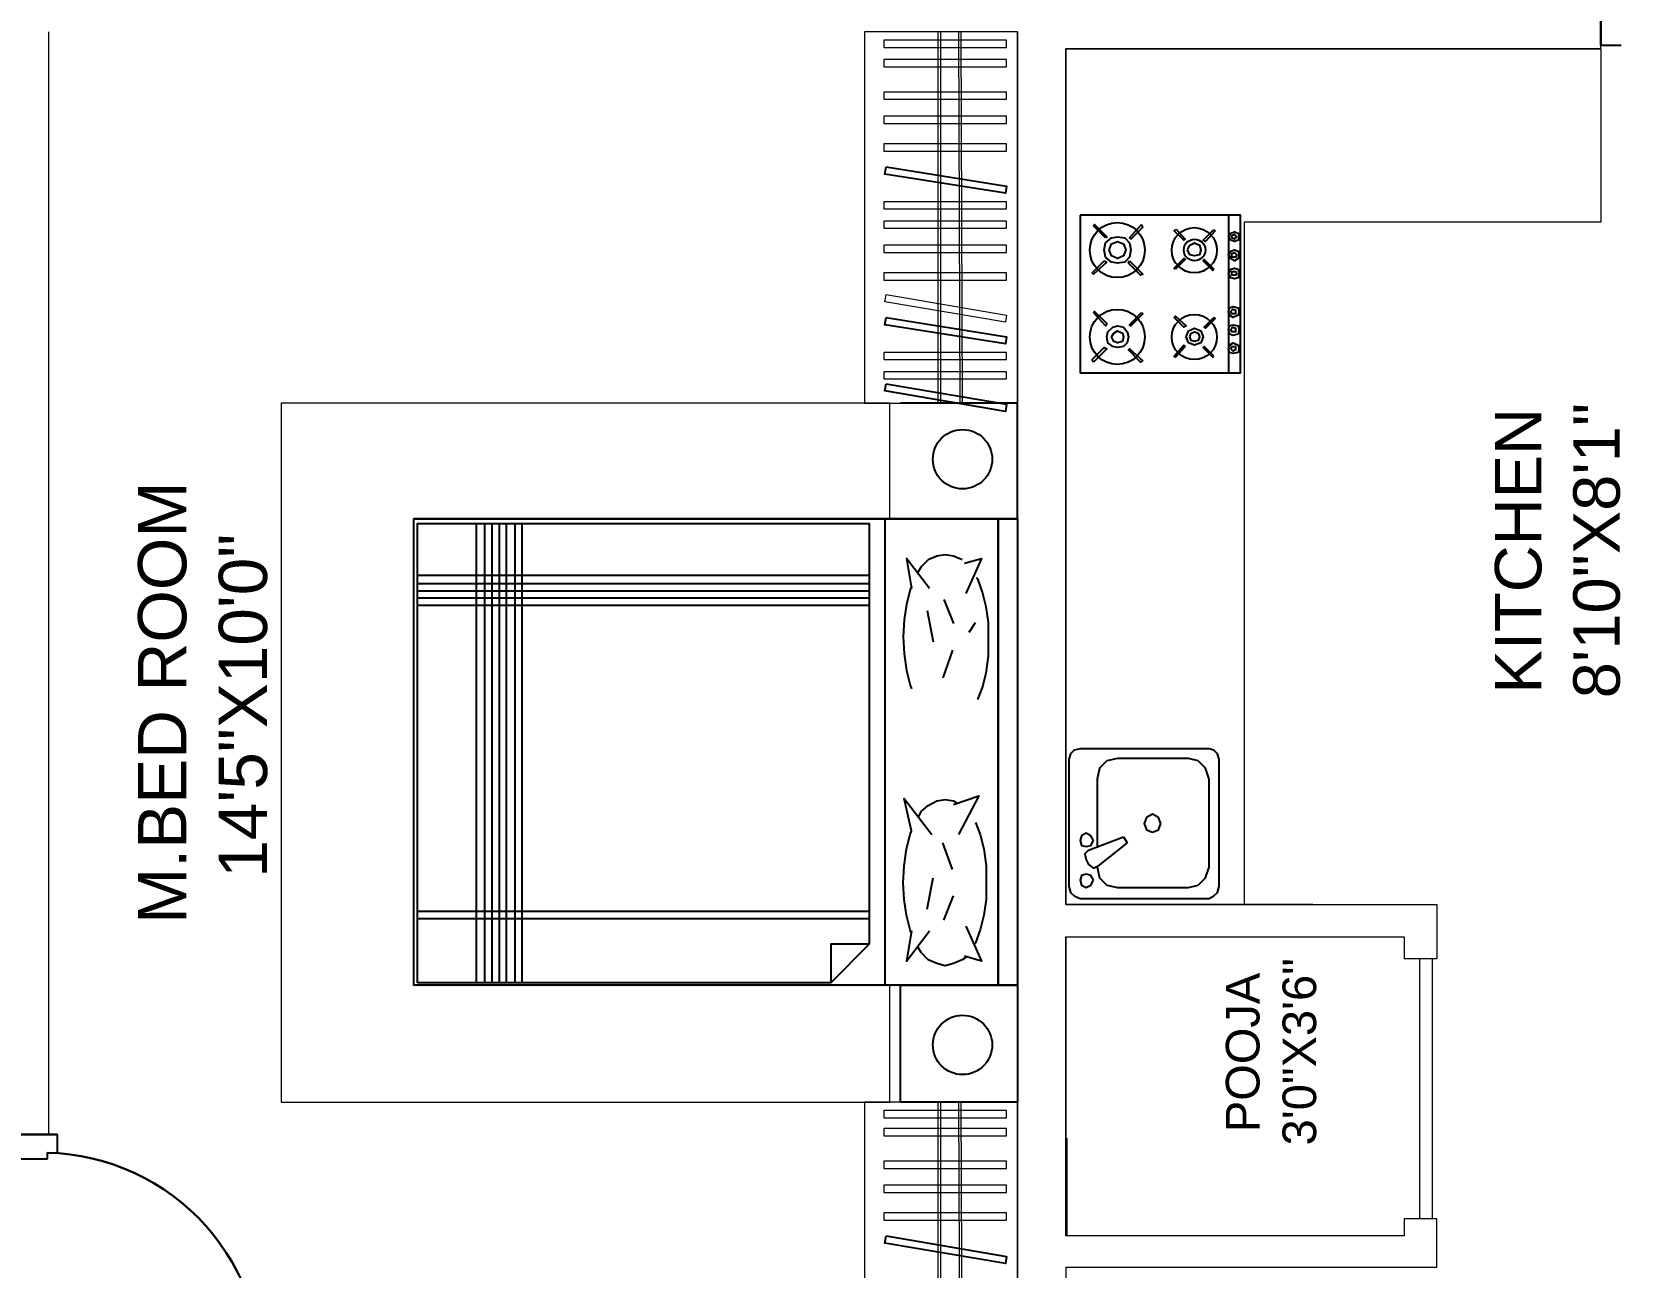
# Model space of a CAD drawing. Header units: inches. Extents: x -41599880 to -41577026, y -18110 to -4738.
# Drawn here: x -41592432 to -41587429, y -10942 to -7055 of the extents above; entities that cross this region are included whole.
import ezdxf

# ---------------------------------------------------------------- set-up
doc = ezdxf.new("R2010")
doc.units = ezdxf.units.IN
doc.header["$MEASUREMENT"] = 0
for name, color, linetype in [('PDF_Geometry', 40, 'Continuous'), ('PDF_Solid Fills', 9, 'Continuous'), ('PDF_Text', 7, 'Continuous')]:
    doc.layers.add(name, color=color, linetype=linetype)
doc.styles.add('PDF Arial', font='arial.ttf')

msp = doc.modelspace()

# ---------------------------------------------------------------- linework, layer by layer
at = {"layer": 'PDF_Geometry', "color": 6, "lineweight": 18}
for points in [[(-41587493.6, -7107.9), (-41587493.6, -6956.2)], [(-41592378.5, -7054.8), (-41592378.5, -10525)], [(-41589329.2, -7054.8), (-41589329.2, -11427.7), (-41589329.2, -10434)], [(-41589177.5, -7107.9), (-41589177.5, -9800.6)], [(-41587493.6, -7107.9), (-41589177.5, -7107.9), (-41589177.5, -9800.6), (-41588009.4, -9800.6), (-41588009.4, -9971.3)], [(-41588400, -9800.6), (-41589177.5, -9800.6)], [(-41589177.5, -9903.1), (-41589177.5, -10843.6)], [(-41588111.8, -10790.5), (-41588111.8, -10843.6), (-41589177.5, -10843.6), (-41589177.5, -9903.1), (-41588111.8, -9903.1), (-41588111.8, -9971.3)], [(-41589177.5, -9914.4), (-41589177.5, -9903.1)], [(-41589177.5, -9903.1), (-41589177.5, -10843.6)], [(-41589173.7, -10536.4), (-41589173.7, -10843.6)], [(-41589177.5, -10942.2), (-41588009.4, -10942.2), (-41588009.4, -10790.5)], [(-41589177.5, -10942.2), (-41589177.5, -15846.1)]]:
    msp.add_lwpolyline(points, dxfattribs=at)
at = {"layer": 'PDF_Geometry', "color": 44, "lineweight": 25}
for points in [[(-41587493.6, -6967.6), (-41587493.6, -7096.5), (-41587429.1, -7096.5)], [(-41587493.6, -7096.5), (-41587493.6, -6967.6), (-41587444.3, -6967.6)], [(-41592351.9, -10525), (-41592499.8, -10525), (-41592499.8, -10600.9)], [(-41592499.8, -10525), (-41592351.9, -10525), (-41592351.9, -10581.9)], [(-41592499.8, -10600.9), (-41592382.3, -10600.9)], [(-41592382.3, -10600.9), (-41592382.3, -10581.9), (-41592351.9, -10581.9)]]:
    msp.add_lwpolyline(points, dxfattribs=at)
at = {"layer": 'PDF_Geometry', "color": 7, "lineweight": 18}
for points in [[(-41589329.2, -7054.8), (-41589810.9, -7054.8), (-41589810.9, -8222.9), (-41589329.2, -8222.9)], [(-41588024.5, -9971.3), (-41588024.5, -10790.5), (-41588062.5, -10790.5), (-41588062.5, -9971.3)], [(-41589329.2, -10422.6), (-41589810.9, -10422.6), (-41589810.9, -11427.7), (-41589329.2, -11427.7)]]:
    msp.add_lwpolyline(points, close=True, dxfattribs=at)
at = {"layer": 'PDF_Geometry', "color": 122, "lineweight": 13}
for points in [[(-41589750.2, -7104.1), (-41589363.3, -7104.1), (-41589363.3, -7081.3), (-41589750.2, -7081.3)], [(-41589750.2, -7267.2), (-41589363.3, -7267.2), (-41589363.3, -7244.4), (-41589750.2, -7244.4)], [(-41589750.2, -7343), (-41589363.3, -7343), (-41589363.3, -7320.3), (-41589750.2, -7320.3)], [(-41589750.2, -7673), (-41589363.3, -7673), (-41589363.3, -7650.2), (-41589750.2, -7650.2)], [(-41589750.2, -7748.8), (-41589363.3, -7748.8), (-41589363.3, -7726.1), (-41589750.2, -7726.1)], [(-41589750.2, -8147.1), (-41589363.3, -8147.1), (-41589363.3, -8124.3), (-41589750.2, -8124.3)], [(-41589750.2, -10471.9), (-41589363.3, -10471.9), (-41589363.3, -10449.2), (-41589750.2, -10449.2)], [(-41589750.2, -10631.2), (-41589363.3, -10631.2), (-41589363.3, -10608.5), (-41589750.2, -10608.5)], [(-41589750.2, -10707.1), (-41589363.3, -10707.1), (-41589363.3, -10684.3), (-41589750.2, -10684.3)]]:
    msp.add_lwpolyline(points, close=True, dxfattribs=at)
at = {"layer": 'PDF_Geometry', "color": 43, "lineweight": 13}
for points in [[(-41589579.5, -7054.8), (-41589579.5, -8222.9)], [(-41589571.9, -7054.8), (-41589571.9, -8222.9)], [(-41589515, -7054.8), (-41589511.2, -8222.9)], [(-41589507.5, -7054.8), (-41589503.7, -8222.9)], [(-41589579.5, -10422.6), (-41589579.5, -11427.7)], [(-41589571.9, -10422.6), (-41589571.9, -11427.7)], [(-41589515, -10422.6), (-41589511.2, -11427.7)], [(-41589507.5, -10422.6), (-41589503.7, -11427.7)]]:
    msp.add_lwpolyline(points, dxfattribs=at)
at = {"layer": 'PDF_Geometry', "color": 13, "lineweight": 13}
for points in [[(-41589750.2, -7164.8), (-41589363.3, -7164.8), (-41589363.3, -7142), (-41589750.2, -7142)], [(-41589750.2, -7430.3), (-41589363.3, -7430.3), (-41589363.3, -7407.5), (-41589750.2, -7407.5)], [(-41589750.2, -7612.3), (-41589363.3, -7612.3), (-41589363.3, -7589.6), (-41589750.2, -7589.6)], [(-41589750.2, -7836.1), (-41589363.3, -7836.1), (-41589363.3, -7813.3), (-41589750.2, -7813.3)], [(-41589742.6, -7881.6), (-41589363.3, -7946.1), (-41589367.1, -7968.8), (-41589746.4, -7904.3)], [(-41589750.2, -8086.4), (-41589363.3, -8086.4), (-41589363.3, -8063.6), (-41589750.2, -8063.6)], [(-41589750.2, -10528.8), (-41589363.3, -10528.8), (-41589363.3, -10506.1), (-41589750.2, -10506.1)], [(-41589750.2, -10794.3), (-41589363.3, -10794.3), (-41589363.3, -10771.6), (-41589750.2, -10771.6)]]:
    msp.add_lwpolyline(points, close=True, dxfattribs=at)
at = {"layer": 'PDF_Geometry', "color": 7, "lineweight": 18}
for points in [[(-41589177.5, -7654), (-41589177.5, -7107.9), (-41587493.6, -7107.9), (-41587493.6, -7654), (-41588616.2, -7654), (-41588616.2, -9800.6), (-41589177.5, -9800.6), (-41589177.5, -7107.9), (-41588616.2, -7107.9)], [(-41588111.8, -9971.3), (-41588009.4, -9971.3)], [(-41588009.4, -10790.5), (-41588111.8, -10790.5)]]:
    msp.add_lwpolyline(points, dxfattribs=at)
at = {"layer": 'PDF_Geometry', "color": 173, "lineweight": 25}
for points in [[(-41589742.6, -7479.6), (-41589363.3, -7540.2), (-41589367.1, -7563), (-41589746.4, -7502.3)], [(-41589742.6, -7953.6), (-41589363.3, -8014.3), (-41589367.1, -8037.1), (-41589746.4, -7976.4)], [(-41589742.6, -8162.2), (-41589363.3, -8226.7), (-41589367.1, -8249.5), (-41589746.4, -8185)], [(-41589742.6, -10843.6), (-41589363.3, -10908.1), (-41589367.1, -10930.8), (-41589746.4, -10866.4)]]:
    msp.add_lwpolyline(points, close=True, dxfattribs=at)
at = {"layer": 'PDF_Geometry', "color": 35, "lineweight": 25}
for points in [[(-41589132, -7631.3), (-41589132, -8128.1), (-41588627.6, -8128.1), (-41588627.6, -7631.3)], [(-41589056.1, -7741.3), (-41589052.3, -7718.5), (-41589033.4, -7703.3), (-41589014.4, -7699.5), (-41588991.7, -7703.3), (-41588976.5, -7718.5), (-41588972.7, -7741.3), (-41588976.5, -7764), (-41588991.7, -7779.2), (-41589014.4, -7783), (-41589033.4, -7779.2), (-41589052.3, -7764)], [(-41588711, -7676.8), (-41588707.2, -7680.6), (-41588737.6, -7714.7), (-41588745.1, -7710.9)], [(-41588665.5, -7699.5), (-41588657.9, -7688.2), (-41588646.5, -7684.4), (-41588635.2, -7688.2), (-41588631.4, -7699.5), (-41588635.2, -7710.9), (-41588646.5, -7714.7), (-41588657.9, -7710.9)], [(-41588654.1, -7699.5), (-41588654.1, -7695.7), (-41588646.5, -7692), (-41588642.7, -7695.7), (-41588638.9, -7699.5), (-41588642.7, -7703.3), (-41588646.5, -7707.1), (-41588654.1, -7703.3)], [(-41589041, -7741.3), (-41589033.4, -7722.3), (-41589014.4, -7714.7), (-41588995.5, -7722.3), (-41588987.9, -7741.3), (-41588995.5, -7760.2), (-41589014.4, -7767.8), (-41589033.4, -7760.2)], [(-41588794.4, -7741.3), (-41588786.9, -7726.1), (-41588771.7, -7718.5), (-41588756.5, -7726.1), (-41588752.7, -7741.3), (-41588756.5, -7756.4), (-41588771.7, -7760.2), (-41588786.9, -7756.4)], [(-41588665.5, -7756.4), (-41588657.9, -7745.1), (-41588646.5, -7741.3), (-41588635.2, -7745.1), (-41588631.4, -7756.4), (-41588635.2, -7767.8), (-41588646.5, -7775.4), (-41588657.9, -7767.8)], [(-41588654.1, -7756.4), (-41588654.1, -7752.6), (-41588646.5, -7748.8), (-41588642.7, -7752.6), (-41588638.9, -7756.4), (-41588642.7, -7764), (-41588646.5, -7764), (-41588654.1, -7764)], [(-41588832.4, -7801.9), (-41588836.2, -7798.1), (-41588805.8, -7767.8), (-41588802, -7771.6)], [(-41588711, -7801.9), (-41588714.8, -7805.7), (-41588745.1, -7775.4), (-41588741.3, -7771.6)], [(-41588665.5, -7817.1), (-41588657.9, -7801.9), (-41588646.5, -7798.1), (-41588635.2, -7801.9), (-41588631.4, -7817.1), (-41588635.2, -7828.5), (-41588646.5, -7832.3), (-41588657.9, -7828.5)], [(-41588654.1, -7817.1), (-41588654.1, -7809.5), (-41588646.5, -7809.5), (-41588642.7, -7809.5), (-41588638.9, -7817.1), (-41588642.7, -7820.9), (-41588646.5, -7820.9), (-41588654.1, -7820.9)], [(-41589090.3, -7938.5), (-41589086.5, -7934.7), (-41589048.5, -7972.6), (-41589052.3, -7980.2)], [(-41588938.6, -7938.5), (-41588934.8, -7942.3), (-41588972.7, -7980.2), (-41588976.5, -7976.4)], [(-41588836.2, -7953.6), (-41588832.4, -7949.9), (-41588798.2, -7980.2), (-41588805.8, -7984)], [(-41588711, -7953.6), (-41588741.3, -7984), (-41588737.6, -7987.8), (-41588707.2, -7957.4)], [(-41588665.5, -7934.7), (-41588661.7, -7923.3), (-41588650.3, -7919.5), (-41588635.2, -7923.3), (-41588631.4, -7934.7), (-41588635.2, -7946.1), (-41588650.3, -7953.6), (-41588661.7, -7946.1)], [(-41588657.9, -7934.7), (-41588654.1, -7930.9), (-41588650.3, -7927.1), (-41588642.7, -7930.9), (-41588642.7, -7934.7), (-41588642.7, -7942.3), (-41588650.3, -7942.3), (-41588654.1, -7942.3)], [(-41589048.5, -8014.3), (-41589044.8, -7999.2), (-41589029.6, -7984), (-41589014.4, -7980.2), (-41588995.5, -7984), (-41588984.1, -7999.2), (-41588980.3, -8014.3), (-41588984.1, -8033.3), (-41588995.5, -8044.7), (-41589014.4, -8048.5), (-41589029.6, -8044.7), (-41589044.8, -8033.3)], [(-41589033.4, -8014.3), (-41589025.8, -8002.9), (-41589014.4, -7995.4), (-41588999.2, -8002.9), (-41588995.5, -8014.3), (-41588999.2, -8029.5), (-41589014.4, -8033.3), (-41589025.8, -8029.5)], [(-41588798.2, -8014.3), (-41588790.7, -7995.4), (-41588771.7, -7987.8), (-41588752.7, -7995.4), (-41588745.1, -8014.3), (-41588752.7, -8033.3), (-41588771.7, -8040.9), (-41588790.7, -8033.3)], [(-41588786.9, -8014.3), (-41588783.1, -8002.9), (-41588771.7, -7999.2), (-41588760.3, -8002.9), (-41588756.5, -8014.3), (-41588760.3, -8025.7), (-41588771.7, -8029.5), (-41588783.1, -8025.7)], [(-41588665.5, -7991.6), (-41588661.7, -7980.2), (-41588650.3, -7976.4), (-41588635.2, -7980.2), (-41588631.4, -7991.6), (-41588635.2, -8006.7), (-41588650.3, -8010.5), (-41588661.7, -8006.7)], [(-41588657.9, -7991.6), (-41588654.1, -7987.8), (-41588650.3, -7984), (-41588642.7, -7987.8), (-41588642.7, -7991.6), (-41588642.7, -7999.2), (-41588650.3, -7999.2), (-41588654.1, -7999.2)], [(-41589090.3, -8094), (-41589094.1, -8086.4), (-41589056.1, -8048.5), (-41589048.5, -8052.3)], [(-41588934.8, -8090.2), (-41588942.4, -8094), (-41588980.3, -8056), (-41588976.5, -8052.3)], [(-41588802, -8044.7), (-41588832.4, -8078.8), (-41588836.2, -8075), (-41588805.8, -8040.9)], [(-41588711, -8075), (-41588741.3, -8044.7), (-41588745.1, -8048.5), (-41588714.8, -8078.8)], [(-41588665.5, -8052.3), (-41588661.7, -8040.9), (-41588650.3, -8033.3), (-41588635.2, -8040.9), (-41588631.4, -8052.3), (-41588635.2, -8063.6), (-41588650.3, -8067.4), (-41588661.7, -8063.6)], [(-41588657.9, -8052.3), (-41588654.1, -8044.7), (-41588650.3, -8044.7), (-41588642.7, -8044.7), (-41588642.7, -8052.3), (-41588642.7, -8056), (-41588650.3, -8059.8), (-41588654.1, -8056)], [(-41588877.9, -9546.5), (-41588885.5, -9527.6), (-41588904.4, -9516.2), (-41588923.4, -9527.6), (-41588931, -9546.5), (-41588923.4, -9565.5), (-41588904.4, -9573.1), (-41588885.5, -9565.5)], [(-41589090.3, -9599.6), (-41589097.9, -9584.5), (-41589113, -9576.9), (-41589128.2, -9584.5), (-41589132, -9599.6), (-41589128.2, -9614.8), (-41589113, -9618.6), (-41589097.9, -9614.8)], [(-41589090.3, -9724.8), (-41589097.9, -9709.6), (-41589113, -9705.8), (-41589128.2, -9709.6), (-41589132, -9724.8), (-41589128.2, -9740), (-41589113, -9747.6), (-41589097.9, -9740)]]:
    msp.add_lwpolyline(points, close=True, dxfattribs=at)
for points in [[(-41588665.5, -7631.3), (-41588665.5, -8128.1)], [(-41589052.3, -7703.3), (-41589090.3, -7665.4), (-41589086.5, -7661.6), (-41589048.5, -7699.5), (-41589052.3, -7703.3)], [(-41588972.7, -7707.1), (-41588976.5, -7703.3), (-41588938.6, -7661.6)], [(-41588972.7, -7707.1), (-41588934.8, -7669.2), (-41588938.6, -7661.6)], [(-41588832.4, -7676.8), (-41588836.2, -7680.6), (-41588805.8, -7710.9), (-41588802, -7707.1), (-41588828.6, -7676.8)], [(-41589048.5, -7779.2), (-41589090.3, -7817.1), (-41589094.1, -7813.3), (-41589056.1, -7775.4)], [(-41589056.1, -7775.4), (-41589048.5, -7779.2)], [(-41588980.3, -7783), (-41588976.5, -7775.4)], [(-41588976.5, -7775.4), (-41588934.8, -7817.1), (-41588942.4, -7820.9), (-41588980.3, -7783)], [(-41588695.8, -9341.7), (-41588699.6, -9326.6), (-41588711, -9315.2), (-41588726.2, -9311.4), (-41589132, -9311.4), (-41589150.9, -9315.2), (-41589162.3, -9326.6), (-41589166.1, -9341.7)], [(-41589166.1, -9747.6), (-41589166.1, -9341.7)], [(-41588726.2, -9406.2), (-41588737.6, -9372.1), (-41588760.3, -9349.3), (-41588790.7, -9341.7), (-41589014.4, -9341.7), (-41589048.5, -9349.3), (-41589071.3, -9372.1), (-41589078.9, -9406.2)], [(-41588695.8, -9341.7), (-41588695.8, -9747.6)], [(-41589078.9, -9406.2), (-41589078.9, -9622.4)], [(-41588726.2, -9683.1), (-41588726.2, -9406.2)], [(-41589105.4, -9630), (-41588995.5, -9588.3)], [(-41588995.5, -9588.3), (-41588984.1, -9607.2)], [(-41589105.4, -9630), (-41589116.8, -9641.4), (-41589113, -9660.3), (-41589105.4, -9675.5), (-41589090.3, -9686.9), (-41589075.1, -9679.3)], [(-41588984.1, -9607.2), (-41589075.1, -9679.3)], [(-41589078.9, -9683.1), (-41589071.3, -9717.2), (-41589048.5, -9740), (-41589014.4, -9747.6), (-41588790.7, -9747.6)], [(-41588790.7, -9747.6), (-41588760.3, -9740), (-41588737.6, -9717.2), (-41588726.2, -9683.1)], [(-41589166.1, -9747.6), (-41589162.3, -9762.7), (-41589150.9, -9774.1), (-41589132, -9781.7), (-41588726.2, -9781.7), (-41588711, -9774.1), (-41588699.6, -9762.7), (-41588695.8, -9747.6)]]:
    msp.add_lwpolyline(points, dxfattribs=at)
at = {"layer": 'PDF_Geometry', "color": 4, "lineweight": 18}
msp.add_lwpolyline([(-41589731.2, -8587), (-41589731.2, -8222.9), (-41591646.5, -8222.9), (-41591646.5, -10422.6), (-41589731.2, -10422.6), (-41589731.2, -10054.8)], dxfattribs=at)
at = {"layer": 'PDF_Geometry', "color": 7, "lineweight": 25}
for points in [[(-41589329.2, -8587), (-41589329.2, -8222.9), (-41589697.1, -8222.9)], [(-41589697.1, -10054.8), (-41589329.2, -10054.8), (-41589329.2, -10422.6), (-41589697.1, -10422.6), (-41589697.1, -10054.8), (-41591229.3, -10054.8), (-41591229.3, -8587), (-41589697.1, -8587), (-41589329.2, -8587), (-41589329.2, -10054.8), (-41591229.3, -10054.8), (-41591229.3, -8587), (-41589329.2, -8587), (-41591229.3, -8587)], [(-41589389.9, -8587), (-41589389.9, -10054.8)], [(-41589917.1, -10047.2), (-41589795.7, -9925.8)]]:
    msp.add_lwpolyline(points, dxfattribs=at)
msp.add_lwpolyline([(-41591217.9, -10047.2), (-41591217.9, -8602.2), (-41589795.7, -8602.2), (-41589795.7, -9925.8), (-41589917.1, -9925.8), (-41589917.1, -10047.2)], close=True, dxfattribs=at)
at = {"layer": 'PDF_Geometry', "color": 23, "lineweight": 25}
for points in [[(-41591032.1, -10047.2), (-41591032.1, -8602.2)], [(-41591005.5, -10047.2), (-41591005.5, -8602.2)], [(-41590982.8, -10047.2), (-41590982.8, -8602.2)], [(-41590960, -10047.2), (-41590960, -8602.2)], [(-41590937.3, -10047.2), (-41590937.3, -8602.2)], [(-41590910.7, -10047.2), (-41590910.7, -8602.2)], [(-41590888, -10047.2), (-41590888, -8602.2)], [(-41589746.4, -8587), (-41589746.4, -10054.8)], [(-41589389.9, -10054.8), (-41589389.9, -8587)], [(-41589795.7, -8765.3), (-41591217.9, -8765.3)], [(-41589795.7, -8791.8), (-41591217.9, -8791.8)], [(-41589795.7, -8814.6), (-41591217.9, -8814.6)], [(-41589795.7, -8837.3), (-41591217.9, -8837.3)], [(-41589795.7, -8860.1), (-41591217.9, -8860.1)], [(-41589795.7, -9823.4), (-41591217.9, -9823.4)], [(-41589795.7, -9846.2), (-41591217.9, -9846.2)]]:
    msp.add_lwpolyline(points, dxfattribs=at)
at = {"layer": 'PDF_Geometry', "color": 163, "lineweight": 25}
for points in [[(-41589503.7, -8716), (-41589530.2, -8704.6), (-41589556.8, -8700.8), (-41589583.3, -8704.6), (-41589609.9, -8716), (-41589632.6, -8738.7), (-41589644, -8757.7)], [(-41589606.1, -8807), (-41589678.1, -8712.2), (-41589663, -8807)], [(-41589496.1, -8727.3), (-41589443, -8712.2), (-41589492.3, -8822.2)], [(-41589663, -8799.4), (-41589666.7, -8810.8), (-41589678.1, -8856.3), (-41589685.7, -8905.6), (-41589689.5, -8958.7), (-41589685.7, -9011.8), (-41589678.1, -9064.9), (-41589666.7, -9110.4), (-41589663, -9121.8)], [(-41589454.4, -9155.9), (-41589439.2, -9118), (-41589427.8, -9072.5), (-41589420.2, -9019.4), (-41589420.2, -8966.3), (-41589420.2, -8913.2), (-41589427.8, -8863.9), (-41589439.2, -8818.4), (-41589454.4, -8776.6), (-41589458.2, -8772.8)], [(-41589560.6, -8841.1), (-41589530.2, -8917)], [(-41589613.6, -8875.3), (-41589594.7, -8973.9)], [(-41589480.9, -8943.5), (-41589461.9, -8913.2)], [(-41589534, -9000.4), (-41589564.3, -9087.6)], [(-41589663, -9891.7), (-41589666.7, -9880.3), (-41589678.1, -9834.8), (-41589685.7, -9785.5), (-41589689.5, -9732.4), (-41589685.7, -9679.3), (-41589678.1, -9626.2), (-41589666.7, -9580.7), (-41589663, -9569.3), (-41589685.7, -9466.9), (-41589598.5, -9580.7)], [(-41589640.2, -9523.8), (-41589632.6, -9508.6), (-41589609.9, -9489.7), (-41589583.3, -9474.5), (-41589556.8, -9470.7), (-41589530.2, -9474.5), (-41589518.8, -9482.1)], [(-41589530.2, -9485.9), (-41589450.6, -9459.3), (-41589515, -9580.7)], [(-41589461.9, -9542.8), (-41589446.8, -9580.7), (-41589435.4, -9626.2), (-41589427.8, -9679.3), (-41589427.8, -9732.4), (-41589427.8, -9785.5), (-41589435.4, -9834.8), (-41589446.8, -9880.3), (-41589461.9, -9922), (-41589465.7, -9925.8)], [(-41589534, -9690.7), (-41589564.3, -9607.2)], [(-41589613.6, -9815.8), (-41589594.7, -9717.2)], [(-41589560.6, -9850), (-41589530.2, -9774.1)], [(-41589663, -9884.1), (-41589678.1, -9978.9), (-41589606.1, -9884.1)], [(-41589492.3, -9868.9), (-41589443, -9978.9), (-41589496.1, -9963.7)], [(-41589492.3, -9967.5), (-41589503.7, -9975.1), (-41589530.2, -9986.5), (-41589556.8, -9994.1), (-41589583.3, -9986.5), (-41589609.9, -9975.1), (-41589632.6, -9952.4), (-41589644, -9933.4)]]:
    msp.add_lwpolyline(points, dxfattribs=at)
at = {"layer": 'PDF_Geometry', "color": 35, "lineweight": 25}
for centre, radius in [((-41589015, -7741.8), 86.6), ((-41588772.7, -7742.2), 71.1), ((-41588771.8, -7741.3), 34), ((-41589015, -8014.9), 86.6), ((-41588772.7, -8015.3), 71.1)]:
    msp.add_circle(centre, radius, dxfattribs=at)
at = {"layer": 'PDF_Geometry', "color": 7, "lineweight": 25}
for centre in [(-41589502.2, -8399.7), (-41589502.2, -10242.9)]:
    msp.add_circle(centre, 93.3, dxfattribs=at)
at = {"layer": 'PDF_Geometry', "color": 7, "lineweight": 30}
msp.add_arc((-41592398.4, -11271.9), 690.1, 354.9292, 88.6604, dxfattribs=at)
at = {"layer": 'PDF_Solid Fills', "color": 7}
for points in [[(-41591229.3, -8587), (-41591233.1, -8587), (-41591229.3, -10054.8)], [(-41591233.1, -8587), (-41591229.3, -10054.8), (-41591233.1, -10058.5)], [(-41589333, -8590.8), (-41589329.2, -8587), (-41591229.3, -8590.8)], [(-41589329.2, -8587), (-41591229.3, -8590.8), (-41591229.3, -8587)], [(-41589329.2, -10058.5), (-41589333, -8590.8), (-41589329.2, -8587)], [(-41589333, -10054.8), (-41589329.2, -10058.5), (-41589333, -8590.8)], [(-41591229.3, -10054.8), (-41591233.1, -10058.5), (-41589333, -10054.8)], [(-41591233.1, -10058.5), (-41589333, -10054.8), (-41589329.2, -10058.5)]]:
    msp.add_solid(points, dxfattribs=at)

# ---------------------------------------------------------------- texts
at = {"layer": 'PDF_Text', "attachment_point": 7, "rotation": 90, "style": 'PDF Arial'}
for s, insert, char_height in [('8\'10"X8\'1"', (-41587431.4, -9152.2), 146.6), ('KITCHEN', (-41587678, -9137), 146.6), ('M.BED ROOM', (-41591942.9, -9861.9), 152.03), ('14\'5"X10\'0"', (-41591688.8, -9716.5), 152.032), ('3\'0"X3\'6"', (-41588387.7, -10558.9), 105.88), ('POOJA', (-41588566, -10517.1), 105.88)]:
    msp.add_mtext(s, dxfattribs=dict(at, insert=insert, char_height=char_height))

doc.saveas('drawing.dxf')
